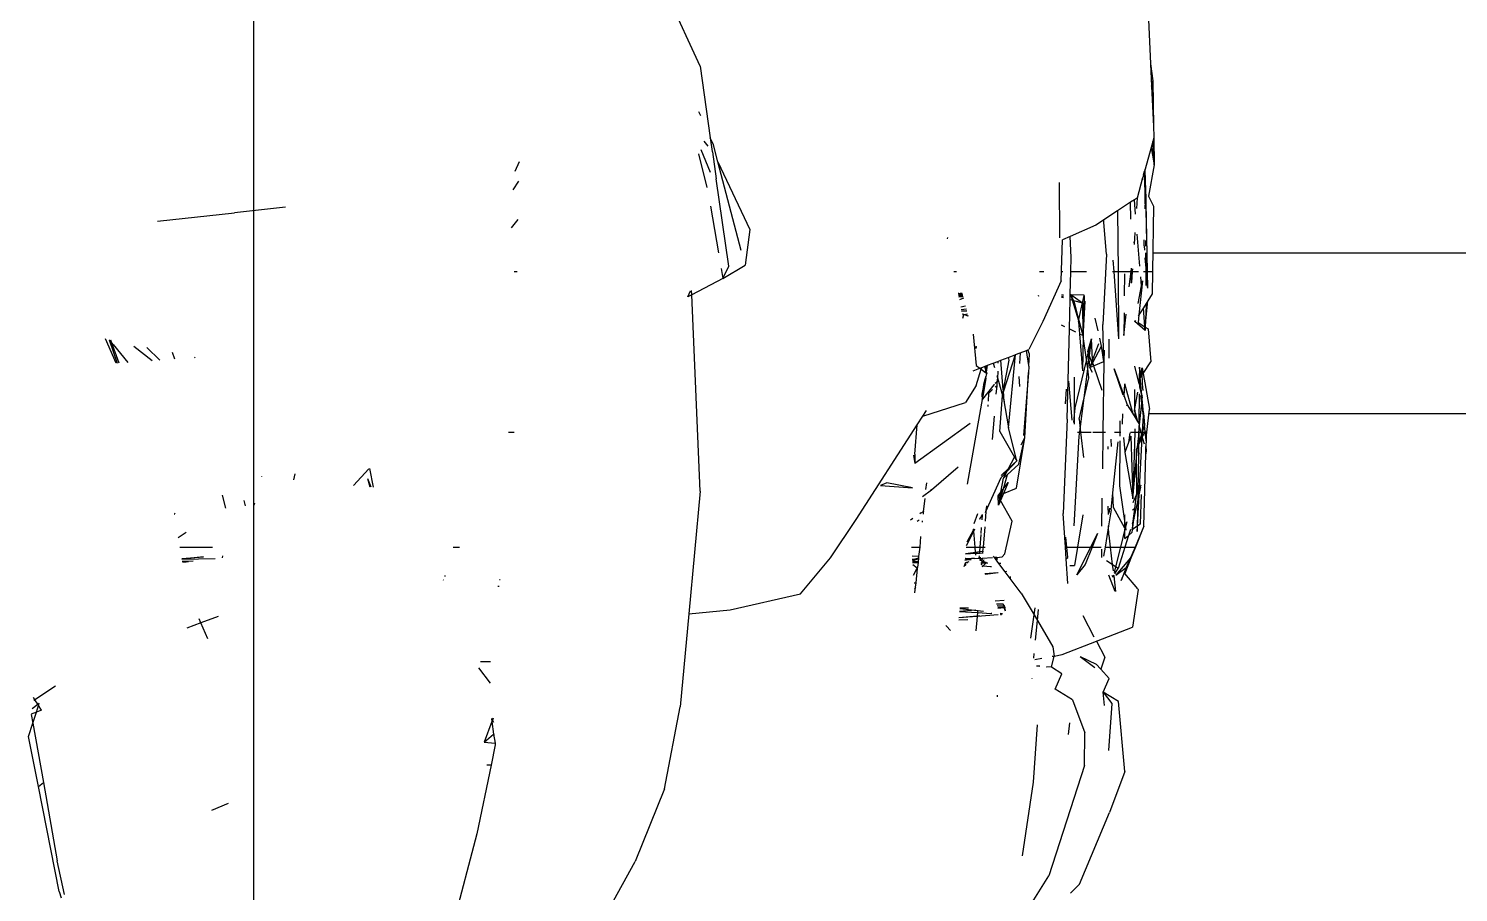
# Model space of a CAD drawing. Extents: x 44111 to 90315, y 4379 to 151689.
# Drawn here: x 65304.4 to 65615.7, y 132255 to 132443 of the extents above; entities that cross this region are included whole.
import ezdxf

# ---------------------------------------------------------------- set-up
doc = ezdxf.new("R2010")
doc.units = 0
doc.header["$LTSCALE"] = 1000
doc.header["$MEASUREMENT"] = 0
doc.linetypes.add('DOTE', pattern=[2.42, 2, -0.2, 0.02, -0.2])
for name, color, linetype in [('A-DETA-XFINE', 154, 'Continuous'), ('A-DOTE', 1, 'DOTE'), ('A-立面看线', 50, 'Continuous'), ('家具', 250, 'Continuous')]:
    doc.layers.add(name, color=color, linetype=linetype)

# ---------------------------------------------------------------- blocks, each defined once
blk = doc.blocks.new('雕像')
at = {"layer": 'A-DETA-XFINE'}
for p, q in [((643814.78, -359518.63), (643813.87, -359538.05)), ((643911.96, -359538.61), (643919.37, -359522.5)), ((643813.87, -359538.05), (643813.41, -359541.75)), ((643813.87, -359538.05), (643813.64, -359542.98)), ((643911.96, -359538.61), (643909.73, -359554.19)), ((643813.41, -359541.75), (643813.24, -359551.67)), ((643813.64, -359542.98), (643813.41, -359541.75)), ((643813.41, -359541.75), (643813.57, -359544.46)), ((643813.64, -359542.98), (643813.57, -359544.46)), ((643813.57, -359544.46), (643813.24, -359551.67)), ((643911.82, -359549.38), (643912.2, -359548.51)), ((643813.24, -359551.67), (643813.13, -359553.95)), ((643813.19, -359554.18), (643813.09, -359560.08)), ((643813.09, -359560.08), (643813.41, -359555)), ((643813.13, -359553.95), (643813.19, -359554.18)), ((643813.19, -359554.18), (643813.41, -359555)), ((643813.41, -359555), (643813.76, -359556.26)), ((643908.08, -359559.44), (643909.06, -359555.72)), ((643909.06, -359555.72), (643909.73, -359554.19)), ((643909.73, -359554.19), (643909.3, -359557.18)), ((643910.19, -359556.03), (643911.03, -359554.93)), ((643813.76, -359556.26), (643813.09, -359560.08)), ((643813.76, -359556.26), (643815.05, -359561.03)), ((643909.25, -359557.25), (643908.45, -359563.08)), ((643909.25, -359557.25), (643909.3, -359557.18)), ((643911.78, -359556.7), (643909.79, -359561.7)), ((643910.43, -359565), (643912.19, -359557.65)), ((643813.09, -359560.08), (643814.29, -359566.88)), ((643814.93, -359566.41), (643815.05, -359561.03)), ((643815.05, -359561.03), (643815.17, -359561.47)), ((643815.17, -359561.47), (643815.09, -359568.54)), ((643815.38, -359562.26), (643815.17, -359561.47)), ((643908.08, -359559.44), (643901.1, -359574.13)), ((643903.02, -359578.73), (643908.08, -359559.44)), ((643951.35, -359559.44), (643952.3, -359561.54)), ((643814.54, -359583.27), (643814.87, -359564.56)), ((643814.93, -359566.41), (643814.87, -359564.56)), ((643815.38, -359562.26), (643815.38, -359562.32)), ((643815.38, -359562.32), (643815.54, -359562.86)), ((643815.58, -359563.31), (643815.54, -359562.86)), ((643816.73, -359567.24), (643815.54, -359562.86)), ((643833.61, -359575.98), (643833.71, -359563.94)), ((643905.67, -359582.11), (643908.45, -359563.08)), ((643952.63, -359565.49), (643951.42, -359563.61)), ((643814.29, -359566.88), (643813.22, -359569.08)), ((643814.7, -359576.79), (643814.93, -359566.41)), ((643815.03, -359569.68), (643814.93, -359566.41)), ((643816.73, -359567.24), (643817.38, -359567.67)), ((643816.87, -359569.6), (643816.73, -359567.24)), ((643817.12, -359570.83), (643817.38, -359567.67)), ((643817.38, -359567.67), (643818.21, -359568.21)), ((643818.17, -359571.86), (643818.21, -359568.21)), ((643818.21, -359568.21), (643821.06, -359570.09)), ((643813.22, -359569.08), (643813.47, -359583.27)), ((643821.06, -359570.09), (643820.96, -359583.27)), ((643821.06, -359570.09), (643824.02, -359572.04)), ((643909.69, -359569.06), (643907.96, -359579.25)), ((644002.22, -359569.29), (644013.31, -359570.52)), ((644030.05, -359572.34), (644013.31, -359570.52)), ((643823.48, -359579.5), (643824.06, -359572.62)), ((643824.06, -359572.62), (643824.02, -359572.04)), ((643824.02, -359572.04), (643824.1, -359572.09)), ((643824.06, -359572.62), (643824.1, -359572.09)), ((643824.1, -359572.09), (643825.81, -359573.22)), ((643825.81, -359573.22), (643831.38, -359575.67)), ((643901.1, -359574.13), (643902.16, -359581.9)), ((643953.01, -359573.81), (643951.56, -359571.96)), ((643814.99, -359576.56), (643814.98, -359577.78)), ((643815.29, -359577.71), (643815.22, -359578.63)), ((643815.29, -359577.71), (643815.24, -359576.36)), ((643816.19, -359582.12), (643816.76, -359575.16)), ((643817.38, -359577.38), (643817.21, -359574.8)), ((643817.42, -359577.08), (643817.38, -359576.71)), ((643831.15, -359580.22), (643831.38, -359575.67)), ((643831.38, -359575.67), (643833.04, -359576.4)), ((643833.32, -359585.34), (643833.04, -359576.4)), ((643858.11, -359576.14), (643858.04, -359575.92)), ((643814.96, -359579.19), (643814.92, -359582.55)), ((643815.09, -359580.34), (643814.92, -359582.55)), ((643822.06, -359580.83), (643821.89, -359583.27)), ((643823.48, -359579.5), (643824.24, -359594.84)), ((643831.23, -359583.27), (643831.15, -359580.22)), ((643813.47, -359583.27), (643813.55, -359588.16)), ((643814.54, -359583.27), (643813.47, -359583.27)), ((643814.47, -359586.91), (643814.54, -359583.27)), ((643814.87, -359583.27), (643814.54, -359583.27)), ((643814.87, -359583.27), (643814.61, -359586.71)), ((643814.92, -359582.55), (643814.87, -359583.27)), ((643814.92, -359583.27), (643814.87, -359583.27)), ((643814.92, -359583.27), (643814.88, -359586.35)), ((643814.92, -359582.55), (643814.92, -359583.27)), ((643815.41, -359583.27), (643814.92, -359583.27)), ((643817.77, -359583.27), (643816.5, -359583.27)), ((643817.77, -359583.27), (643817.73, -359582.73)), ((643817.92, -359585.67), (643817.77, -359583.27)), ((643818.04, -359583.27), (643817.77, -359583.27)), ((643818.01, -359585.81), (643818.04, -359583.27)), ((643818.04, -359583.27), (643818.05, -359582.59)), ((643818.12, -359583.27), (643818.04, -359583.27)), ((643818.12, -359583.27), (643818.05, -359582.59)), ((643818.51, -359586.66), (643818.12, -359583.27)), ((643820.96, -359583.27), (643818.12, -359583.27)), ((643819.57, -359583.8), (643819.62, -359588.55)), ((643820.96, -359583.27), (643820.86, -359597.95)), ((643821.89, -359583.27), (643820.86, -359597.95)), ((643821.89, -359583.27), (643820.96, -359583.27)), ((643822.19, -359583.27), (643821.89, -359583.27)), ((643831.23, -359583.27), (643827.81, -359583.27)), ((643831.36, -359588.27), (643831.23, -359583.27)), ((643833.17, -359583.27), (643832.98, -359583.27)), ((643838.04, -359583.27), (643837.08, -359583.27)), ((643856.72, -359583.27), (643856.11, -359583.27)), ((643907, -359584.83), (643902.16, -359581.9)), ((643907, -359584.83), (643905.67, -359582.11)), ((643907.38, -359582.64), (643907, -359584.83)), ((643952.44, -359583.27), (643951.75, -359583.27)), ((643815.84, -359586.42), (643815.63, -359585.32)), ((643815.63, -359585.32), (643816.4, -359592.75)), ((643815.84, -359586.42), (643816, -359584.46)), ((643816.55, -359590.24), (643815.84, -359586.42)), ((643833.32, -359585.34), (643837.3, -359594.14)), ((643907, -359584.83), (643913.75, -359588.34)), ((643813.55, -359588.16), (643814.47, -359589.64)), ((643815.01, -359595.39), (643814.47, -359589.64)), ((643814.47, -359589.64), (643814.84, -359590.23)), ((643828.15, -359589.75), (643828.51, -359596.32)), ((643831.24, -359588.26), (643828.33, -359588.34)), ((643828.35, -359588.53), (643828.51, -359596.32)), ((643828.69, -359590.09), (643828.35, -359588.53)), ((643828.56, -359597.22), (643828.59, -359590.12)), ((643828.69, -359590.09), (643828.59, -359590.12)), ((643831.24, -359588.26), (643828.69, -359590.09)), ((643830.63, -359589.57), (643828.69, -359590.09)), ((643829.46, -359593.72), (643828.69, -359590.09)), ((643829.46, -359593.72), (643830.4, -359590.06)), ((643829.52, -359594.01), (643830.87, -359589.5)), ((643830.4, -359590.06), (643830.63, -359589.57)), ((643830.63, -359589.57), (643831.24, -359588.26)), ((643830.87, -359589.5), (643830.63, -359589.57)), ((643830.87, -359589.5), (643831.24, -359588.26)), ((643831.39, -359589.36), (643830.87, -359589.5)), ((643831.36, -359588.3), (643831.24, -359588.26)), ((643831.36, -359588.27), (643831.24, -359588.26)), ((643831.36, -359588.3), (643831.36, -359588.27)), ((643831.39, -359589.36), (643831.36, -359588.3)), ((643831.55, -359595.78), (643831.39, -359589.36)), ((643833.26, -359588.8), (643832.82, -359588.68)), ((643833.26, -359588.86), (643832.82, -359588.98)), ((643833.25, -359588.34), (643832.83, -359588.33)), ((643838.17, -359588.58), (643838.45, -359588.66)), ((643854.58, -359589.12), (643855.5, -359589.49)), ((643854.67, -359588.77), (643855.62, -359588.91)), ((643854.71, -359588.63), (643855.64, -359588.79)), ((643854.75, -359588.47), (643855.68, -359588.58)), ((643855.72, -359588.36), (643854.77, -359588.39)), ((643855.77, -359588.11), (643854.82, -359588.22)), ((643855.34, -359588.08), (643854.84, -359588.12)), ((643854.86, -359588.05), (643855.34, -359588.08)), ((643855.65, -359588.06), (643854.87, -359588.01)), ((643855.65, -359588.06), (643855.34, -359588.08)), ((643855.79, -359588.04), (643855.65, -359588.06)), ((643855.65, -359588.06), (643855.77, -359588.11)), ((643911.95, -359631.12), (643913.75, -359588.34)), ((643913.75, -359588.34), (643913.79, -359587.43)), ((643913.75, -359588.34), (643914.65, -359588.81)), ((643914.65, -359588.81), (643914.04, -359587.53)), ((643814.84, -359590.23), (643814.83, -359590.69)), ((643814.83, -359590.69), (643815.01, -359595.39)), ((643814.84, -359590.23), (643815.44, -359591.2)), ((643815.1, -359595.32), (643815.44, -359591.2)), ((643815.44, -359591.2), (643816.4, -359592.75)), ((643816.4, -359592.75), (643816.56, -359593.01)), ((643816.4, -359592.75), (643816.57, -359594.36)), ((643819.71, -359597.24), (643819.18, -359592.59)), ((643819.65, -359592.27), (643819.71, -359597.24)), ((643854.53, -359592.68), (643853.57, -359592.97)), ((643853.57, -359592.99), (643854.53, -359592.68)), ((643854.53, -359592.68), (643853.7, -359592.5)), ((643855.02, -359591.95), (643853.87, -359591.85)), ((643855.04, -359591.87), (643853.89, -359591.78)), ((643855.1, -359591.57), (643853.97, -359591.44)), ((643855.21, -359590.98), (643854.16, -359590.73)), ((643854.53, -359592.68), (643854.9, -359592.59)), ((643854.74, -359593.42), (643854.53, -359592.68)), ((643814.41, -359595.78), (643813.82, -359602.94)), ((643815.01, -359595.39), (643814.41, -359595.78)), ((643815.1, -359595.32), (643815.01, -359595.39)), ((643815.01, -359595.39), (643815.04, -359596.11)), ((643815.04, -359596.11), (643817.27, -359594.15)), ((643815.04, -359596.11), (643815.1, -359595.32)), ((643816.57, -359594.36), (643815.1, -359595.32)), ((643817.16, -359593.96), (643817.27, -359594.15)), ((643817.27, -359594.15), (643817.23, -359593.92)), ((643824.01, -359602.86), (643824.24, -359594.84)), ((643825.31, -359596.18), (643825.95, -359593.46)), ((643828.51, -359596.32), (643828.56, -359597.22)), ((643828.56, -359597.22), (643829.46, -359593.72)), ((643828.56, -359597.22), (643829.52, -359594.01)), ((643829.58, -359594.27), (643829.36, -359596.83)), ((643829.52, -359594.01), (643829.46, -359593.72)), ((643829.58, -359594.27), (643829.52, -359594.01)), ((643831.55, -359595.78), (643830.22, -359596.42)), ((643832.06, -359615.4), (643831.55, -359595.78)), ((643833.36, -359594.91), (643832.64, -359595.26)), ((643837.3, -359594.14), (643840.41, -359600.3)), ((643822.93, -359598), (643822.98, -359602.16)), ((643824.52, -359599.56), (643824.94, -359597.77)), ((643825.24, -359599.03), (643826.49, -359602.54)), ((643826.49, -359602.54), (643826.75, -359597.97)), ((643827.55, -359600.69), (643826.75, -359597.97)), ((643826.75, -359597.97), (643827.46, -359600.92)), ((643827.2, -359601.64), (643826.75, -359597.97)), ((643827.84, -359602.47), (643828.53, -359597.42)), ((643828.56, -359597.22), (643828.53, -359597.42)), ((643828.53, -359597.42), (643828.68, -359604.91)), ((643829.36, -359596.83), (643828.56, -359597.22)), ((643829.36, -359596.83), (643828.68, -359604.91)), ((643852.53, -359596.95), (643851.83, -359603.73)), ((644039.75, -359599.17), (644036.54, -359603.07)), ((644040.17, -359598.59), (644038.49, -359603.19)), ((644040.58, -359598.13), (644038.87, -359603.22)), ((644039.07, -359603.23), (644041.41, -359597.96)), ((644039.75, -359599.17), (644040.17, -359598.59)), ((644040.17, -359598.59), (644040.5, -359598.14)), ((644040.32, -359598.18), (644040.17, -359598.59)), ((643823.97, -359600.44), (643824.01, -359602.86)), ((643824.01, -359602.86), (643824.52, -359599.56)), ((643826.47, -359603.07), (643824.52, -359599.56)), ((643826.47, -359603.07), (643826.49, -359602.54)), ((643826.49, -359602.54), (643826.68, -359603.07)), ((643826.68, -359603.07), (643827.2, -359601.64)), ((643827.31, -359602.45), (643827.07, -359604.15)), ((643827.2, -359601.64), (643827.46, -359600.92)), ((643827.31, -359602.45), (643827.2, -359601.64)), ((643827.5, -359601.06), (643827.31, -359602.45)), ((643827.56, -359604.51), (643827.31, -359602.45)), ((643827.46, -359600.92), (643827.55, -359600.69)), ((643827.46, -359600.92), (643827.5, -359601.06)), ((643827.55, -359600.69), (643827.5, -359601.06)), ((643827.5, -359601.06), (643827.84, -359602.47)), ((643827.56, -359604.51), (643827.84, -359602.47)), ((643827.84, -359602.47), (643830.39, -359612.98)), ((643840.23, -359601.25), (643840.57, -359600.36)), ((643840.37, -359603.75), (643840.23, -359601.25)), ((643840.37, -359603.75), (643840.91, -359600.49)), ((643840.57, -359600.36), (643840.41, -359600.3)), ((643840.91, -359600.49), (643840.57, -359600.36)), ((643842.24, -359601), (643840.91, -359600.49)), ((643842.24, -359601), (643842.38, -359603.28)), ((643843.28, -359601.39), (643842.24, -359601)), ((643844.77, -359617.31), (643843.28, -359601.39)), ((643843.34, -359601.41), (643843.28, -359601.39)), ((643843.34, -359601.41), (643845.9, -359609.37)), ((643844.9, -359602.01), (643843.34, -359601.41)), ((643844.9, -359602.01), (643844.76, -359602.56)), ((643844.76, -359602.56), (643845.93, -359609.07)), ((643846.47, -359602.6), (643844.9, -359602.01)), ((643845.93, -359609.07), (643846.47, -359602.6)), ((643847.14, -359602.85), (643846.47, -359602.6)), ((643851.88, -359599.79), (643851.78, -359599.8)), ((643851.85, -359599.57), (643851.88, -359599.79)), ((643852.04, -359599.77), (643851.88, -359599.79)), ((643851.88, -359599.79), (643851.92, -359600.02)), ((644021.91, -359602.1), (644022.04, -359601.9)), ((644026.29, -359602.39), (644026.78, -359600.93)), ((644032.37, -359599.8), (644029.54, -359602.6)), ((644031.21, -359602.72), (644035.25, -359599.64)), ((643815.51, -359605.46), (643813.82, -359602.94)), ((643815.51, -359605.46), (643814.13, -359613.27)), ((643815.72, -359604.24), (643815.51, -359605.46)), ((643815.67, -359605.7), (643815.51, -359605.46)), ((643815.55, -359608.91), (643815.67, -359605.7)), ((643815.67, -359605.7), (643815.72, -359604.24)), ((643816.08, -359606.31), (643815.67, -359605.7)), ((643816.12, -359605.78), (643815.72, -359604.24)), ((643815.72, -359604.24), (643816.08, -359606.21)), ((643816.12, -359605.78), (643816.27, -359604.12)), ((643816.27, -359604.12), (643816.38, -359606.76)), ((643816.27, -359604.12), (643816.3, -359606.46)), ((643816.35, -359607.72), (643817.3, -359603.9)), ((643821.76, -359604.48), (643819.64, -359610.44)), ((643819.82, -359610.18), (643821.76, -359604.48)), ((643824.01, -359602.89), (643824.01, -359602.86)), ((643826.28, -359603.83), (643824.01, -359602.89)), ((643824.01, -359602.89), (643824.24, -359618.27)), ((643826.28, -359603.83), (643824.48, -359609.11)), ((643826.45, -359603.32), (643826.28, -359603.83)), ((643826.45, -359603.32), (643826.47, -359603.07)), ((643826.46, -359603.67), (643826.6, -359603.3)), ((643826.6, -359603.3), (643826.47, -359603.07)), ((643827.07, -359604.15), (643826.47, -359603.9)), ((643826.5, -359605.24), (643827.07, -359604.15)), ((643826.6, -359603.3), (643826.68, -359603.07)), ((643827.07, -359604.15), (643826.6, -359603.3)), ((643826.68, -359603.07), (643827.07, -359604.15)), ((643827.3, -359606.42), (643827.56, -359604.51)), ((643828.34, -359610.77), (643827.56, -359604.51)), ((643840.35, -359603.9), (643840.37, -359603.75)), ((643840.35, -359603.9), (643840.38, -359603.94)), ((643840.38, -359603.89), (643840.37, -359603.75)), ((643840.38, -359603.94), (643840.45, -359605.25)), ((643841.24, -359619.42), (643840.45, -359605.25)), ((643840.45, -359605.25), (643841.56, -359619.01)), ((643847.12, -359604.95), (643847.12, -359605.1)), ((643847.12, -359605.1), (643847.23, -359606.41)), ((643847.14, -359602.85), (643847.13, -359603.24)), ((643848.15, -359603.24), (643847.14, -359602.85)), ((643848.15, -359603.24), (643847.88, -359604.18)), ((643849.37, -359603.7), (643848.15, -359603.24)), ((643849.6, -359605.21), (643849.37, -359603.7)), ((643849.4, -359603.71), (643849.37, -359603.7)), ((643849.64, -359605.09), (643849.4, -359603.71)), ((643849.71, -359603.83), (643849.4, -359603.71)), ((643849.6, -359605.21), (643849.51, -359605.46)), ((643849.62, -359605.38), (643849.51, -359605.46)), ((643849.7, -359606.47), (643849.51, -359605.46)), ((643849.64, -359605.09), (643849.6, -359605.21)), ((643849.62, -359605.38), (643849.6, -359605.21)), ((643849.68, -359605.33), (643849.62, -359605.38)), ((643849.63, -359605.46), (643849.62, -359605.38)), ((643849.81, -359604.59), (643849.64, -359605.09)), ((643849.68, -359605.33), (643849.64, -359605.09)), ((643849.89, -359605.18), (643849.68, -359605.33)), ((643849.7, -359605.45), (643849.68, -359605.33)), ((643849.71, -359603.83), (643849.81, -359604.59)), ((643850.04, -359603.95), (643849.71, -359603.83)), ((643850.04, -359603.95), (643849.81, -359604.59)), ((643849.81, -359604.59), (643849.89, -359605.18)), ((643850.75, -359604.54), (643849.89, -359605.18)), ((643849.89, -359605.18), (643849.92, -359605.44)), ((643850.64, -359604.18), (643850.04, -359603.95)), ((643850.75, -359604.54), (643850.64, -359604.18)), ((643851.01, -359604.34), (643850.64, -359604.18)), ((643851.01, -359604.34), (643850.75, -359604.54)), ((643851.87, -359608.12), (643850.75, -359604.54)), ((643851.83, -359603.73), (643851.01, -359604.34)), ((643852.5, -359604.9), (643851.01, -359604.34)), ((643815.71, -359610.56), (643816.18, -359608.41)), ((643815.74, -359610.22), (643816.11, -359606.35)), ((643816.08, -359606.21), (643816.12, -359605.78)), ((643816.08, -359606.21), (643816.08, -359606.24)), ((643816.08, -359606.24), (643816.08, -359606.31)), ((643816.11, -359606.35), (643816.08, -359606.31)), ((643816.11, -359606.35), (643816.25, -359607.14)), ((643816.3, -359606.65), (643816.11, -359606.35)), ((643816.3, -359606.46), (643816.12, -359605.78)), ((643816.18, -359608.41), (643816.31, -359607.49)), ((643816.35, -359607.72), (643816.18, -359608.41)), ((643816.38, -359606.76), (643816.3, -359606.46)), ((643816.3, -359606.46), (643816.3, -359606.65)), ((643816.38, -359606.76), (643816.3, -359606.65)), ((643816.3, -359606.65), (643816.31, -359607.34)), ((643816.31, -359607.34), (643816.3, -359607.43)), ((643816.3, -359607.43), (643816.31, -359607.49)), ((643816.31, -359607.34), (643816.38, -359606.76)), ((643816.31, -359607.49), (643816.35, -359607.72)), ((643817.8, -359613.8), (643819.48, -359607.76)), ((643819.64, -359610.44), (643819.48, -359607.76)), ((643828.34, -359610.77), (643827.3, -359606.42)), ((643830.48, -359606.27), (643830.52, -359614.46)), ((643830.92, -359615.64), (643831.66, -359607.16)), ((643842.33, -359608.35), (643842.49, -359606.16)), ((643847.01, -359607.15), (643846.1, -359610.27)), ((643846.93, -359607.09), (643847.01, -359607.15)), ((643847.23, -359606.41), (643847.01, -359607.15)), ((643847.01, -359607.15), (643847.31, -359607.38)), ((643847.36, -359605.94), (643847.23, -359606.41)), ((643847.23, -359606.41), (643847.31, -359607.38)), ((643847.31, -359607.38), (643847.73, -359607.7)), ((643847.31, -359607.38), (643847.37, -359608.14)), ((643847.67, -359608.42), (643847.37, -359608.14)), ((643847.37, -359608.14), (643847.53, -359610.01)), ((643847.87, -359607.81), (643848.03, -359607.93)), ((643848.03, -359607.93), (643850.48, -359611.08)), ((643849.7, -359606.47), (643850.4, -359610.51)), ((643850.4, -359610.51), (643849.74, -359606.16)), ((643850.51, -359609.99), (643849.9, -359606.63)), ((643850.18, -359607.48), (643850.51, -359609.99)), ((643851.87, -359608.12), (643854.18, -359611.8)), ((643815.4, -359614.03), (643815.67, -359611)), ((643815.44, -359614.73), (643815.77, -359611.96)), ((643815.55, -359608.91), (643815.53, -359609.22)), ((643815.63, -359610.64), (643815.71, -359610.56)), ((643815.67, -359611), (643815.63, -359610.64)), ((643815.77, -359611.96), (643815.67, -359611)), ((643815.74, -359610.22), (643815.7, -359610.36)), ((643815.77, -359611.96), (643815.96, -359610.31)), ((643816.25, -359616.67), (643815.77, -359611.96)), ((643816.34, -359609.92), (643816.43, -359616.38)), ((643816.69, -359609.58), (643817.26, -359612.73)), ((643817.26, -359612.73), (643817.28, -359608.98)), ((643819.64, -359610.44), (643818.97, -359612.34)), ((643819.65, -359610.6), (643819.64, -359610.44)), ((643829.45, -359615.42), (643828.34, -359610.77)), ((643829.19, -359617.61), (643828.34, -359610.77)), ((643832.25, -359608.89), (643832.49, -359612.11)), ((643845.88, -359611.04), (643844.77, -359617.31)), ((643845.71, -359611.62), (643845.9, -359609.37)), ((643845.88, -359611.04), (643845.71, -359611.62)), ((643846.08, -359609.92), (643845.88, -359611.04)), ((643846.1, -359610.27), (643845.88, -359611.04)), ((643845.9, -359609.37), (643845.93, -359609.07)), ((643845.9, -359609.37), (643846.08, -359609.92)), ((643845.93, -359609.07), (643846.08, -359609.92)), ((643846.1, -359610.27), (643846.08, -359609.92)), ((643846.7, -359618.13), (643846.1, -359610.27)), ((643849.09, -359609.74), (643848.29, -359608.99)), ((643849.19, -359611.53), (643849.09, -359609.74)), ((643850.48, -359611.08), (643850.4, -359610.51)), ((643850.48, -359611.08), (643850.49, -359611.14)), ((643850.62, -359611.97), (643850.49, -359611.14)), ((643850.49, -359611.14), (643850.64, -359611.28)), ((643850.57, -359610.62), (643850.51, -359609.99)), ((643853.7, -359629.59), (643850.62, -359611.97)), ((643863.47, -359614.79), (643854.18, -359611.8)), ((643814.65, -359618.27), (643814.13, -359613.27)), ((643815.4, -359614.03), (643815.21, -359616.72)), ((643815.21, -359616.72), (643815.44, -359614.73)), ((643815.44, -359614.73), (643815.4, -359614.03)), ((643815.62, -359618.03), (643815.44, -359614.73)), ((643817.25, -359614.07), (643816.69, -359615.96)), ((643817.25, -359615.07), (643816.69, -359615.96)), ((643817.25, -359614.07), (643817.26, -359612.73)), ((643817.41, -359613.55), (643817.25, -359614.07)), ((643817.25, -359615.07), (643817.25, -359614.07)), ((643817.84, -359614.13), (643817.25, -359615.07)), ((643817.26, -359612.73), (643817.41, -359613.55)), ((643817.8, -359613.8), (643817.84, -359614.13)), ((643818.97, -359612.34), (643817.84, -359614.13)), ((643819.01, -359612.54), (643819.03, -359612.48)), ((643820, -359616.28), (643819.88, -359614.29)), ((643830.39, -359612.98), (643830.52, -359614.46)), ((643830.52, -359614.46), (643830.53, -359616.5)), ((643830.52, -359614.46), (643830.68, -359616.18)), ((643847.94, -359614.76), (643848.37, -359619.85)), ((643849.25, -359612.67), (643849.23, -359612.33)), ((643863.47, -359614.79), (643862.66, -359613.53)), ((643864.7, -359616.7), (643863.47, -359614.79)), ((643815.04, -359618.09), (643815.02, -359618.27)), ((643815.04, -359618.09), (643815.21, -359616.72)), ((643815.15, -359618.27), (643815.04, -359618.09)), ((643815.21, -359616.72), (643815.62, -359618.03)), ((643815.62, -359618.03), (643815.69, -359618.27)), ((643815.63, -359618.27), (643815.62, -359618.03)), ((643816.3, -359617.27), (643816, -359618.27)), ((643816.43, -359616.38), (643816.25, -359616.67)), ((643816.3, -359617.27), (643816.25, -359616.67)), ((643816.43, -359616.82), (643816.3, -359617.27)), ((643816.39, -359618.27), (643816.3, -359617.27)), ((643816.69, -359615.96), (643816.43, -359616.38)), ((643816.43, -359616.82), (643816.45, -359618.27)), ((643817.31, -359617.52), (643817.33, -359618.27)), ((643819.97, -359616.55), (643820, -359616.28)), ((643820.57, -359615.77), (643820.58, -359618.27)), ((643829.19, -359617.61), (643829.11, -359618.27)), ((643829.45, -359615.42), (643829.19, -359617.61)), ((643829.27, -359618.27), (643829.19, -359617.61)), ((643832.06, -359615.4), (643832.88, -359635.99)), ((643842.99, -359624.51), (643844.77, -359617.31)), ((643846.7, -359618.13), (643843.48, -359623.67)), ((643853.15, -359616.35), (643865.22, -359625.09)), ((643865.23, -359623.07), (643864.7, -359616.7)), ((643877.99, -359637.26), (643864.7, -359616.7)), ((643814.72, -359618.9), (643814.65, -359618.27)), ((643814.82, -359622.28), (643814.72, -359618.9)), ((643814.83, -359619.93), (643814.72, -359618.9)), ((643814.83, -359619.93), (643815.02, -359618.27)), ((643814.83, -359619.93), (643814.87, -359621.36)), ((643815.02, -359618.27), (643814.93, -359620.13)), ((643815.15, -359618.27), (643815.02, -359618.27)), ((643815.63, -359618.27), (643815.15, -359618.27)), ((643815.69, -359619.35), (643815.15, -359618.27)), ((643815.69, -359619.39), (643815.27, -359620.77)), ((643815.69, -359618.27), (643815.63, -359618.27)), ((643815.69, -359619.35), (643815.63, -359618.27)), ((643815.69, -359618.27), (643815.85, -359618.79)), ((643816, -359618.27), (643815.69, -359618.27)), ((643815.85, -359618.79), (643815.69, -359619.35)), ((643815.69, -359619.35), (643815.69, -359619.39)), ((643816.49, -359621.08), (643815.69, -359619.39)), ((643816.27, -359630.42), (643815.69, -359619.39)), ((643816, -359618.27), (643815.85, -359618.79)), ((643815.85, -359618.79), (643816.48, -359620.82)), ((643816.39, -359618.27), (643816, -359618.27)), ((643816.46, -359619.03), (643816.39, -359618.27)), ((643816.45, -359618.27), (643816.39, -359618.27)), ((643816.45, -359618.27), (643816.46, -359619.03)), ((643817.33, -359618.27), (643816.45, -359618.27)), ((643816.46, -359619.03), (643816.48, -359620.82)), ((643816.69, -359621.5), (643816.46, -359619.03)), ((643816.48, -359620.82), (643816.59, -359621.15)), ((643816.48, -359620.82), (643816.49, -359621.08)), ((643816.58, -359621.27), (643816.49, -359621.08)), ((643816.49, -359621.08), (643816.5, -359622.31)), ((643816.58, -359621.27), (643816.5, -359622.31)), ((643816.59, -359621.15), (643816.58, -359621.27)), ((643816.69, -359621.5), (643816.58, -359621.27)), ((643817.33, -359618.27), (643817.72, -359632.76)), ((643818.24, -359618.27), (643817.33, -359618.27)), ((643818.19, -359619.13), (643817.72, -359632.76)), ((643818.19, -359619.13), (643818.69, -359620.5)), ((643818.41, -359618.41), (643818.69, -359620.5)), ((643818.69, -359620.5), (643819.42, -359622.5)), ((643819.42, -359622.5), (643819.7, -359619.44)), ((643820.58, -359618.27), (643820.38, -359618.27)), ((643820.58, -359618.27), (643820.59, -359619.13)), ((643821.74, -359618.27), (643820.58, -359618.27)), ((643820.59, -359620.16), (643820.63, -359629.92)), ((643822.05, -359631.48), (643820.89, -359620.4)), ((643822.39, -359621.41), (643822.45, -359619.8)), ((643824.24, -359618.27), (643823.68, -359618.27)), ((643824.24, -359618.27), (643824.36, -359626.23)), ((643826.45, -359618.27), (643824.24, -359618.27)), ((643829.11, -359618.27), (643826.82, -359618.27)), ((643829.11, -359618.27), (643828.46, -359623.75)), ((643829.27, -359618.27), (643829.11, -359618.27)), ((643829.38, -359619.1), (643829.27, -359618.27)), ((643829.75, -359618.27), (643829.27, -359618.27)), ((643830.47, -359638.65), (643829.38, -359619.1)), ((643842.56, -359625.24), (643841.24, -359619.42)), ((643842.07, -359621.01), (643841.24, -359619.42)), ((643843.09, -359630.42), (643841.24, -359619.42)), ((643953.64, -359618.27), (643952.4, -359618.27)), ((643814.87, -359621.36), (643814.82, -359622.28)), ((643814.88, -359622.05), (643814.82, -359622.28)), ((643814.82, -359622.28), (643814.91, -359622.96)), ((643814.88, -359622.05), (643814.87, -359621.36)), ((643814.91, -359622.96), (643814.88, -359622.05)), ((643815.33, -359638.71), (643814.91, -359622.96)), ((643816.5, -359622.31), (643816.45, -359623.05)), ((643816.5, -359622.31), (643816.52, -359623.17)), ((643816.52, -359623.17), (643816.64, -359631.23)), ((643816.97, -359624.61), (643816.69, -359621.5)), ((643816.99, -359622.13), (643816.69, -359621.5)), ((643816.99, -359622.13), (643816.97, -359624.61)), ((643819.47, -359622.65), (643817.72, -359632.76)), ((643819.42, -359622.5), (643819.47, -359622.65)), ((643823.18, -359621.37), (643823.19, -359621.95)), ((643843.48, -359623.67), (643842.99, -359624.51)), ((643844.81, -359626.19), (643843.48, -359623.67)), ((643865.23, -359623.07), (643865.22, -359625.09)), ((643865.45, -359623.27), (643865.22, -359625.09)), ((643816.97, -359624.61), (643816.93, -359631.51)), ((643817.72, -359632.76), (643816.97, -359624.61)), ((643842.56, -359625.24), (643845.11, -359627.57)), ((643842.99, -359624.51), (643844.81, -359626.19)), ((643845.11, -359626.77), (643842.99, -359624.51)), ((643844.81, -359626.19), (643846.42, -359627.68)), ((643845.11, -359626.77), (643844.81, -359626.19)), ((643846.4, -359628.13), (643845.11, -359626.77)), ((643845.91, -359628.29), (643845.11, -359626.77)), ((643855.79, -359625.89), (643861.58, -359630.91)), ((643983.92, -359626.2), (643983.11, -359630.26)), ((643984.08, -359626.21), (643987.44, -359629.86)), ((644000.42, -359628.66), (644000.12, -359627.36)), ((643816.35, -359631.9), (643815.98, -359630.22)), ((643816.01, -359629.83), (643816.27, -359630.42)), ((643816.27, -359630.42), (643816.64, -359631.23)), ((643816.35, -359631.9), (643816.27, -359630.42)), ((643820.63, -359629.92), (643819.46, -359638.05)), ((643845.9, -359631.62), (643843.09, -359630.42)), ((643844.88, -359629.21), (643845.9, -359631.62)), ((643845.98, -359630.67), (643844.88, -359629.21)), ((643845.11, -359627.57), (643845.91, -359628.29)), ((643845.11, -359627.57), (643845.98, -359630.67)), ((643846.45, -359631.3), (643845.91, -359628.29)), ((643849.7, -359635.53), (643846.4, -359628.13)), ((643862.77, -359630.76), (643862.61, -359629.26)), ((643865.73, -359630.39), (643871.3, -359629.32)), ((643872.7, -359629.84), (643865.73, -359630.39)), ((643871.3, -359629.32), (643872.7, -359629.84)), ((643983.59, -359630.22), (643984.28, -359628.45)), ((643983.76, -359630.2), (643984.28, -359628.45)), ((644007.41, -359627.88), (644007.45, -359628.01)), ((643816.04, -359638.2), (643815.85, -359631.81)), ((643816.71, -359638.69), (643816.35, -359631.9)), ((643816.67, -359633.34), (643816.35, -359631.9)), ((643816.64, -359631.23), (643816.67, -359633.34)), ((643816.64, -359631.23), (643816.99, -359632)), ((643817.47, -359636.92), (643816.67, -359633.34)), ((643816.67, -359633.34), (643816.76, -359638.72)), ((643816.93, -359631.51), (643816.99, -359632)), ((643816.99, -359632), (643817.36, -359634.92)), ((643816.99, -359632), (643817.74, -359633.66)), ((643821.95, -359634.66), (643822.05, -359631.48)), ((643822.44, -359635.14), (643822.05, -359631.48)), ((643824.46, -359632.6), (643824.51, -359635.93)), ((643843.97, -359637.66), (643846.53, -359633.1)), ((643845.9, -359631.62), (643846.53, -359633.1)), ((643846.3, -359631.79), (643845.9, -359631.62)), ((643845.98, -359630.67), (643846.3, -359631.79)), ((643846.45, -359631.3), (643845.98, -359630.67)), ((643846.3, -359631.79), (643846.62, -359632.94)), ((643846.56, -359631.91), (643846.3, -359631.79)), ((643846.56, -359631.91), (643846.45, -359631.3)), ((643847.08, -359632.13), (643846.45, -359631.3)), ((643846.53, -359633.1), (643846.62, -359632.94)), ((643846.53, -359633.1), (643846.96, -359634.13)), ((643846.71, -359632.77), (643846.56, -359631.91)), ((643847.08, -359632.13), (643846.56, -359631.91)), ((643846.62, -359632.94), (643846.71, -359632.77)), ((643846.62, -359632.94), (643846.96, -359634.13)), ((643846.71, -359632.77), (643847.08, -359632.13)), ((643846.96, -359634.13), (643846.71, -359632.77)), ((643846.96, -359634.13), (643847.08, -359632.13)), ((643861.58, -359630.91), (643863.55, -359632.36)), ((643861.66, -359630.78), (643861.78, -359630.89)), ((643863.28, -359635.53), (643862.98, -359632.69)), ((643911.95, -359631.12), (643914.41, -359657.8)), ((644008.96, -359633.68), (644009.08, -359634.12)), ((644010.95, -359634.33), (644011.21, -359633.13)), ((644015.2, -359634.81), (644015.93, -359631.98)), ((643817.29, -359634.87), (643817.59, -359637.28)), ((643817.29, -359634.87), (643817.36, -359634.92)), ((643817.36, -359634.92), (643817.79, -359635.22)), ((643817.36, -359634.92), (643817.7, -359637.66)), ((643819.37, -359636.31), (643819.44, -359636.35)), ((643819.46, -359638.05), (643819.44, -359636.35)), ((643819.47, -359639.15), (643821.95, -359634.66)), ((643822.44, -359635.14), (643823.01, -359638.64)), ((643822.88, -359635.9), (643822.74, -359634.77)), ((643823.05, -359636.19), (643823.08, -359634.34)), ((643824.51, -359638.69), (643824.51, -359635.93)), ((643828.64, -359636.25), (643829.77, -359643.27)), ((643832.41, -359643.27), (643832.88, -359635.99)), ((643849.6, -359634.33), (643849.61, -359634.35)), ((643849.61, -359634.35), (643849.78, -359635.72)), ((643849.61, -359634.35), (643849.7, -359635.53)), ((643849.78, -359635.72), (643849.7, -359635.53)), ((643849.7, -359635.53), (643849.88, -359637.66)), ((643850.56, -359636.19), (643850.53, -359636.17)), ((643850.56, -359636.19), (643850.56, -359636.24)), ((643850.56, -359636.24), (643850.63, -359637.33)), ((643850.56, -359636.24), (643850.8, -359636.66)), ((643851.03, -359637.17), (643850.8, -359636.66)), ((643852.25, -359638.15), (643851.46, -359635.99)), ((643863.28, -359635.53), (643863.14, -359635.46)), ((643863.34, -359636.1), (643863.28, -359635.53)), ((643863.82, -359635.81), (643863.28, -359635.53)), ((643863.82, -359635.81), (643864.14, -359636.03)), ((644026.37, -359636.06), (644026.26, -359635.91)), ((644026.42, -359636.13), (644026.39, -359636.09)), ((643815.33, -359638.71), (643817.17, -359643.27)), ((643815.33, -359638.71), (643817.24, -359643.27)), ((643816.04, -359638.2), (643816.71, -359638.69)), ((643816.78, -359639.9), (643816.71, -359638.69)), ((643816.71, -359638.69), (643816.76, -359638.72)), ((643816.76, -359638.72), (643816.78, -359639.9)), ((643816.76, -359638.72), (643817.86, -359639.54)), ((643817.47, -359636.92), (643817.59, -359637.28)), ((643817.59, -359637.28), (643817.7, -359637.66)), ((643817.59, -359637.28), (643817.86, -359639.54)), ((643817.7, -359637.66), (643817.88, -359638.21)), ((643817.7, -359637.66), (643817.91, -359639.27)), ((643817.86, -359639.54), (643817.93, -359640.11)), ((643817.86, -359639.54), (643817.92, -359639.58)), ((643818.26, -359639.44), (643818.67, -359640.73)), ((643819.07, -359637.78), (643819.34, -359638.86)), ((643819.34, -359638.86), (643819.24, -359639.57)), ((643819.24, -359639.57), (643819.43, -359639.22)), ((643819.46, -359638.05), (643819.34, -359638.86)), ((643819.34, -359638.86), (643819.43, -359639.22)), ((643819.43, -359639.22), (643819.47, -359639.15)), ((643819.47, -359639.4), (643819.43, -359639.22)), ((643819.47, -359639.15), (643819.46, -359638.05)), ((643819.5, -359641.43), (643819.47, -359639.4)), ((643819.47, -359639.4), (643820.43, -359643.27)), ((643822.97, -359640.66), (643823.01, -359638.64)), ((643823.01, -359638.64), (643823.76, -359643.27)), ((643845.57, -359644.74), (643843.97, -359637.66)), ((643849.98, -359638.87), (643850.35, -359643.27)), ((643850.75, -359639.02), (643850.83, -359640.29)), ((643851.06, -359637.13), (643851.09, -359637.19)), ((643852.06, -359643.27), (643852.38, -359639.84)), ((643852.38, -359639.84), (643852.1, -359639.28)), ((643852.27, -359639.31), (643852.41, -359639.55)), ((643852.38, -359639.84), (643852.41, -359639.55)), ((643853.96, -359642.95), (643852.38, -359639.84)), ((643852.41, -359639.55), (643852.43, -359639.34)), ((643852.41, -359639.55), (643853.88, -359642.19)), ((643863.53, -359637.86), (643863.5, -359637.54)), ((643864.65, -359637.65), (643864.26, -359637.37)), ((643865.65, -359637.06), (643866.11, -359637.38)), ((643883.55, -359645.62), (643877.99, -359637.26)), ((643818.67, -359640.73), (643817.93, -359640.11)), ((643819.5, -359641.43), (643818.67, -359640.73)), ((643818.67, -359640.73), (643819.46, -359643.27)), ((643822.97, -359640.66), (643822.66, -359643.27)), ((643826.91, -359643.27), (643825.45, -359640.3)), ((643825.45, -359640.3), (643826.61, -359643.27)), ((643832.1, -359643.27), (643832.33, -359641.11)), ((643850.85, -359640.51), (643851.03, -359643.27)), ((643864.04, -359643.27), (643863.87, -359640.95)), ((644023.86, -359640.12), (644025.55, -359641.26)), ((643817.17, -359643.27), (643818.02, -359645.35)), ((643817.24, -359643.27), (643817.17, -359643.27)), ((643819.46, -359643.27), (643817.24, -359643.27)), ((643817.24, -359643.27), (643818.21, -359645.58)), ((643820.3, -359650.56), (643818.02, -359645.35)), ((643818.02, -359645.35), (643818.21, -359645.58)), ((643818.87, -359647.17), (643818.02, -359645.35)), ((643818.02, -359645.35), (643819.47, -359649.03)), ((643818.21, -359645.58), (643821.41, -359649.4)), ((643818.21, -359645.58), (643818.87, -359647.17)), ((643819.46, -359643.27), (643820.93, -359647.93)), ((643820.43, -359643.27), (643819.46, -359643.27)), ((643820.43, -359643.27), (643821.5, -359647.55)), ((643822.66, -359643.27), (643820.43, -359643.27)), ((643822.66, -359643.27), (643822.2, -359647.09)), ((643823.76, -359643.27), (643822.66, -359643.27)), ((643823.76, -359643.27), (643824.09, -359645.27)), ((643824.51, -359645.55), (643824.51, -359643.72)), ((643826.61, -359643.27), (643824.63, -359643.27)), ((643826.61, -359643.27), (643828.12, -359647.1)), ((643826.91, -359643.27), (643826.61, -359643.27)), ((643829.9, -359649.31), (643826.91, -359643.27)), ((643829.77, -359643.27), (643826.91, -359643.27)), ((643829.77, -359643.27), (643830.42, -359647.31)), ((643832.1, -359643.27), (643829.77, -359643.27)), ((643831.86, -359645.53), (643832.1, -359643.27)), ((643832.25, -359645.84), (643831.86, -359645.53)), ((643831.9, -359651.17), (643832.25, -359645.84)), ((643832.41, -359643.27), (643832.1, -359643.27)), ((643832.25, -359645.84), (643832.41, -359643.27)), ((643845.57, -359644.74), (643846.17, -359645.4)), ((643847.37, -359645.53), (643846.17, -359645.4)), ((643846.89, -359646.82), (643847.64, -359645.84)), ((643847.64, -359645.84), (643847.14, -359645.85)), ((643847.3, -359645.61), (643847.8, -359645.62)), ((643847.37, -359645.53), (643847.67, -359645.51)), ((643847.64, -359645.84), (643847.8, -359645.62)), ((643847.87, -359645.52), (643847.67, -359645.51)), ((643847.8, -359645.62), (643847.87, -359645.52)), ((643847.87, -359645.52), (643848.05, -359645.28)), ((643850.56, -359645.71), (643848.31, -359645.56)), ((643850.35, -359643.27), (643849.9, -359643.27)), ((643850.14, -359646.06), (643850.35, -359646.37)), ((643850.43, -359644.18), (643850.26, -359644.15)), ((643850.35, -359643.27), (643850.43, -359644.18)), ((643851.03, -359643.27), (643850.35, -359643.27)), ((643850.36, -359645.87), (643850.58, -359645.91)), ((643850.43, -359644.18), (643850.44, -359644.6)), ((643851.1, -359644.26), (643850.43, -359644.18)), ((643850.44, -359644.6), (643850.47, -359644.66)), ((643850.44, -359644.6), (643851.12, -359644.64)), ((643850.57, -359645.78), (643850.46, -359645.78)), ((643850.9, -359645.74), (643850.56, -359645.71)), ((643850.56, -359645.71), (643850.57, -359645.78)), ((643850.9, -359645.74), (643850.57, -359645.78)), ((643850.57, -359645.78), (643850.58, -359645.91)), ((643850.58, -359645.91), (643851.12, -359646.03)), ((643850.58, -359645.91), (643850.61, -359646.26)), ((643851.1, -359646.07), (643850.61, -359646.26)), ((643850.85, -359645.62), (643851.27, -359645.64)), ((643850.89, -359645.69), (643851.19, -359645.74)), ((643850.9, -359645.74), (643851.19, -359645.74)), ((643851.03, -359643.27), (643851.1, -359644.26)), ((643852.06, -359643.27), (643851.03, -359643.27)), ((643851.1, -359644.26), (643851.12, -359644.64)), ((643851.95, -359644.37), (643851.1, -359644.26)), ((643851.12, -359644.64), (643851.13, -359644.72)), ((643851.12, -359644.64), (643851.93, -359644.68)), ((643851.16, -359645.16), (643851.27, -359645.64)), ((643851.19, -359645.74), (643851.24, -359645.7)), ((643851.22, -359645.77), (643851.19, -359645.74)), ((643851.22, -359645.77), (643851.2, -359645.82)), ((643851.24, -359645.7), (643851.22, -359645.77)), ((643851.27, -359645.64), (643851.24, -359645.7)), ((643852.23, -359645.76), (643851.24, -359645.7)), ((643851.89, -359645.04), (643851.93, -359644.68)), ((643851.93, -359644.68), (643851.95, -359644.37)), ((643851.93, -359644.68), (643854.15, -359644.8)), ((643851.95, -359644.37), (643852.06, -359643.27)), ((643854.13, -359644.65), (643851.95, -359644.37)), ((643853.99, -359643.27), (643852.06, -359643.27)), ((643852.23, -359645.76), (643852.62, -359645.73)), ((643852.62, -359645.73), (643852.65, -359645.77)), ((643852.65, -359645.77), (643852.74, -359645.74)), ((643852.74, -359645.74), (643852.83, -359645.76)), ((643852.83, -359645.76), (643854.03, -359646.13)), ((643854.14, -359645.79), (643852.83, -359645.76)), ((643852.96, -359646.06), (643854.03, -359646.13)), ((643854.03, -359646.13), (643854.29, -359646.15)), ((643854.03, -359646.13), (643854.3, -359646.21)), ((643854.14, -359645.79), (643854.25, -359645.78)), ((643864.29, -359645.36), (643864.04, -359643.27)), ((643865.93, -359643.27), (643864.04, -359643.27)), ((643864.29, -359645.36), (643865.79, -359645.22)), ((643864.31, -359645.6), (643864.29, -359645.36)), ((643864.33, -359645.78), (643864.31, -359645.6)), ((643865.15, -359645.84), (643864.31, -359645.6)), ((643864.41, -359646.44), (643864.33, -359645.78)), ((643864.5, -359645.8), (643864.33, -359645.78)), ((643865.71, -359646.29), (643864.5, -359645.8)), ((643865.15, -359645.84), (643864.5, -359645.8)), ((643865.73, -359646.01), (643865.15, -359645.84)), ((643865.74, -359645.88), (643865.15, -359645.84)), ((643890.12, -359653.44), (643883.55, -359645.62)), ((643965.7, -359643.27), (643964.35, -359643.27)), ((644015.95, -359645.17), (644016.03, -359645.58)), ((644024.76, -359645.92), (644017.53, -359645.74)), ((644025.21, -359643.27), (644018.14, -359643.27)), ((644024.79, -359645.73), (644020.07, -359645.39)), ((644020.07, -359645.39), (644024.77, -359645.89)), ((643816.64, -359652.36), (643819.47, -359649.03)), ((643819.15, -359647.74), (643818.87, -359647.17)), ((643821.41, -359649.4), (643819.15, -359647.74)), ((643819.15, -359647.74), (643820.3, -359650.56)), ((643820.93, -359647.93), (643821.5, -359647.55)), ((643821.62, -359649.09), (643820.93, -359647.93)), ((643821.5, -359647.55), (643822.2, -359647.09)), ((643821.5, -359647.55), (643821.8, -359648.8)), ((643822.2, -359647.09), (643822.03, -359648.44)), ((643822.2, -359647.09), (643823.45, -359646.26)), ((643828.12, -359647.1), (643829.9, -359649.31)), ((643831.43, -359647.3), (643830.42, -359647.31)), ((643844.43, -359650.1), (643845.52, -359648.65)), ((643845.21, -359648.62), (643845.46, -359648.65)), ((643845.52, -359648.65), (643845.46, -359648.65)), ((643845.52, -359648.65), (643846.89, -359646.82)), ((643846.46, -359646.83), (643846.89, -359646.82)), ((643849.91, -359649.19), (643847.03, -359648.84)), ((643849.98, -359649.01), (643847.1, -359648.78)), ((643848.75, -359647.49), (643848.53, -359647.5)), ((643850.35, -359647.39), (643848.75, -359647.49)), ((643849.34, -359646.77), (643849.75, -359646.77)), ((643849.63, -359646.65), (643849.37, -359646.75)), ((643849.63, -359646.65), (643849.57, -359646.58)), ((643850.35, -359646.37), (643849.63, -359646.65)), ((643849.75, -359646.77), (643849.63, -359646.65)), ((643849.75, -359646.77), (643850.61, -359646.75)), ((643850.35, -359647.39), (643849.75, -359646.77)), ((643850.61, -359646.26), (643850.35, -359646.37)), ((643850.35, -359646.37), (643850.61, -359646.75)), ((643850.6, -359647.38), (643850.35, -359647.39)), ((643850.53, -359647.58), (643850.35, -359647.39)), ((643850.61, -359646.26), (643850.61, -359646.75)), ((643850.61, -359646.75), (643850.65, -359646.8)), ((643850.61, -359646.75), (643850.84, -359646.75)), ((643850.65, -359646.8), (643850.72, -359647.06)), ((643850.65, -359646.8), (643850.68, -359647.17)), ((643853.44, -359646.52), (643854.16, -359646.68)), ((643853.62, -359646.69), (643854.16, -359646.68)), ((643854.1, -359647.15), (643854.16, -359647.17)), ((643854.12, -359647.18), (643854.16, -359646.68)), ((643854.16, -359647.22), (643854.12, -359647.18)), ((643854.16, -359646.68), (643854.4, -359647.16)), ((643854.32, -359647.16), (643854.16, -359646.68)), ((643854.32, -359647.16), (643854.16, -359647.22)), ((643854.16, -359647.17), (643854.32, -359647.16)), ((643854.43, -359647.47), (643854.32, -359647.16)), ((643854.4, -359647.16), (643854.32, -359647.16)), ((643864.43, -359646.64), (643864.41, -359646.44)), ((643864.41, -359646.44), (643865.7, -359646.49)), ((643865.69, -359646.6), (643864.43, -359646.64)), ((643864.55, -359647.67), (643864.43, -359646.64)), ((643864.6, -359647.77), (643864.55, -359647.67)), ((643864.58, -359647.93), (643864.62, -359647.9)), ((643864.94, -359651.04), (643864.58, -359647.93)), ((643864.66, -359647.87), (643864.6, -359647.77)), ((643864.62, -359647.9), (643864.6, -359647.77)), ((643864.62, -359647.9), (643864.66, -359647.87)), ((643864.66, -359647.87), (643865.65, -359647.13)), ((643865.48, -359649.41), (643864.66, -359647.87)), ((644024.69, -359646.33), (644022.3, -359646.28)), ((644023.83, -359646.45), (644023.33, -359646.39)), ((644024.67, -359646.48), (644023.83, -359646.45)), ((644024.67, -359646.45), (644023.83, -359646.45)), ((643816.64, -359652.36), (643816.58, -359652.51)), ((643821.9, -359649.55), (643821.48, -359652.96)), ((643821.6, -359652.91), (643822.99, -359649.38)), ((643821.9, -359649.55), (643821.8, -359649.4)), ((643821.92, -359649.4), (643821.9, -359649.55)), ((643822.06, -359649.82), (643821.9, -359649.55)), ((643821.95, -359649.39), (643822.06, -359649.82)), ((643822.31, -359649.39), (643822.06, -359649.82)), ((643842.03, -359653.3), (643844.43, -359650.1)), ((643844.47, -359649.69), (643844.43, -359650.1)), ((643865.36, -359651.09), (643864.94, -359651.04)), ((643865.06, -359652.03), (643864.94, -359651.04)), ((643865.06, -359652.03), (643865.26, -359652.41)), ((643865.2, -359653.24), (643865.06, -359652.03)), ((643955.59, -359650.3), (643955.48, -359650.31)), ((643955.67, -359651.88), (643955.95, -359651.85)), ((643967.61, -359649.53), (643967.35, -359649.54)), ((643967.78, -359650.44), (643967.88, -359650.42)), ((643816.58, -359652.51), (643817.8, -359660.68)), ((643842.03, -359653.3), (643839.23, -359658.04)), ((643847.7, -359654.98), (643845.74, -359654.84)), ((643905.42, -359656.95), (643890.12, -359653.44)), ((643828.64, -359658.15), (643826.19, -359662.78)), ((643838.5, -359659.28), (643838.28, -359656.85)), ((643839.23, -359658.04), (643838.5, -359659.28)), ((643839.23, -359658.04), (643839.02, -359656.5)), ((643839.92, -359663.12), (643839.23, -359658.04)), ((643845.44, -359657.05), (643845.61, -359656.41)), ((643845.48, -359656.41), (643845.61, -359656.41)), ((643845.81, -359656.41), (643845.53, -359657.14)), ((643845.61, -359656.41), (643845.69, -359656.05)), ((643845.61, -359656.41), (643845.81, -359656.41)), ((643845.69, -359656.05), (643846.05, -359655.63)), ((643845.93, -359656.11), (643845.81, -359656.41)), ((643845.81, -359656.41), (643847.14, -359656.44)), ((643847.1, -359656.54), (643845.81, -359656.41)), ((643845.93, -359656.11), (643847.29, -359656.06)), ((643847.45, -359655.63), (643846.05, -359655.63)), ((643846.12, -359657.79), (643846.65, -359657.73)), ((643846.61, -359657.83), (643846.16, -359657.84)), ((643846.18, -359657.86), (643846.61, -359657.83)), ((643846.31, -359658), (643846.54, -359658.01)), ((643847.03, -359658.05), (643851.64, -359658.39)), ((643848.43, -359657.72), (643848.54, -359657.7)), ((643851.56, -359657.54), (643848.54, -359657.7)), ((643850.22, -359657.31), (643851.53, -359657.15)), ((643851.03, -359658.28), (643851.63, -359658.33)), ((643851.52, -359657), (643851.53, -359657.15)), ((643851.53, -359657.15), (643852.83, -359657)), ((643851.53, -359657.15), (643851.56, -359657.54)), ((643855.46, -359657.3), (643851.56, -359657.54)), ((643851.56, -359657.54), (643851.63, -359658.33)), ((643851.63, -359658.33), (643855.6, -359658.68)), ((643851.63, -359658.33), (643851.64, -359658.39)), ((643851.64, -359658.39), (643855.6, -359658.68)), ((643851.64, -359658.39), (643851.9, -359661.48)), ((643852.83, -359657), (643851.88, -359656.92)), ((643852.83, -359657), (643855.4, -359656.69)), ((643855.45, -359657.2), (643852.83, -359657)), ((643853.51, -359656.54), (643855.38, -359656.57)), ((643914.41, -359657.8), (643905.42, -359656.95)), ((643914.41, -359657.8), (643916.29, -359678.06)), ((644016.84, -359658.36), (644020.62, -359659.76)), ((643825.67, -359663.75), (643817.8, -359660.68)), ((643838.5, -359659.28), (643835.16, -359664.96)), ((643838.9, -359663.52), (643838.5, -359659.28)), ((643855.65, -359659.08), (643853.64, -359659.01)), ((643857.43, -359661.42), (643858.32, -359660.5)), ((643858.44, -359660.35), (643858.32, -359660.5)), ((644019.1, -359663.22), (644020.62, -359659.76)), ((644020.62, -359659.76), (644021.01, -359658.88)), ((644020.62, -359659.76), (644023.69, -359660.89)), ((643825.67, -359663.75), (643823.82, -359667.26)), ((643825.7, -359663.71), (643825.67, -359663.75)), ((643833.11, -359666.66), (643825.67, -359663.75)), ((643823.82, -359667.26), (643824.7, -359669.88)), ((643829.22, -359667.06), (643825.7, -359668.78)), ((643829.22, -359667.06), (643826.03, -359669.52)), ((643834.89, -359667.02), (643833.11, -359666.66)), ((643835.16, -359664.96), (643834.89, -359667.02)), ((643835.42, -359669.43), (643834.89, -359667.02)), ((643835.28, -359667.05), (643834.89, -359667.02)), ((643839.05, -359667.73), (643837.55, -359667.46)), ((643839.27, -359667.45), (643839.18, -359666.46)), ((643824.7, -359669.88), (643822.92, -359671.86)), ((643825.7, -359668.78), (643824.7, -359669.88)), ((643833.16, -359670.83), (643835.42, -359669.43)), ((643834.63, -359674.19), (643833.16, -359670.83)), ((643835.42, -359669.43), (643836.47, -359669.34)), ((643836.51, -359669.33), (643836.47, -359669.34)), ((643837.95, -359669.23), (643837.98, -359669.2)), ((643838.7, -359669.13), (643837.98, -359669.2)), ((643837.98, -359669.2), (643838.71, -359669.17)), ((643957.57, -359672.92), (643960.1, -359669.59)), ((643959.77, -359668.19), (643957.59, -359668.19)), ((643824.18, -359674.86), (643822.92, -359671.86)), ((643830.9, -359676.52), (643834.63, -359674.19)), ((643839.68, -359671.85), (643839.67, -359671.79)), ((644052.32, -359673.56), (644056.79, -359676.51)), ((643819.48, -359692.15), (643820.86, -359676.88)), ((643820.86, -359676.88), (643824.18, -359674.86)), ((643824.18, -359674.86), (643822.31, -359677.34)), ((643822.31, -359677.34), (643823.05, -359687.58)), ((643823.93, -359677.73), (643824.18, -359674.86)), ((643830.9, -359676.52), (643828.19, -359683.72)), ((643847.26, -359675.48), (643847.3, -359675.86)), ((644056.16, -359677.49), (644055.81, -359677.22)), ((644055.98, -359677.76), (644055.81, -359677.22)), ((644056.16, -359677.49), (644056.79, -359676.51)), ((644056.79, -359676.51), (644057.1, -359676.02)), ((644056.79, -359676.51), (644057.02, -359676.66)), ((643919.68, -359695.92), (643916.29, -359678.06)), ((644055.32, -359678.79), (644055.98, -359677.76)), ((644055.32, -359678.79), (644056.45, -359679.22)), ((644055.98, -359677.76), (644056.16, -359677.49)), ((644056.45, -359679.22), (644055.98, -359677.76)), ((644057.4, -359678.42), (644056.16, -359677.49)), ((644056.45, -359679.22), (644057.55, -359679.65)), ((644057.21, -359681.6), (644056.45, -359679.22)), ((644057.55, -359679.69), (644057.21, -359681.6)), ((643831.76, -359684.07), (643831.47, -359681.56)), ((643839.33, -359694.46), (643838.51, -359681.99)), ((643957.29, -359681.26), (643956.89, -359684.02)), ((643957.18, -359680.97), (643956.93, -359681.38)), ((643957, -359680.5), (643957.18, -359680.97)), ((643957.38, -359680.62), (643957.18, -359680.97)), ((643957.18, -359680.97), (643957.29, -359681.26)), ((643957.38, -359680.62), (643957.29, -359681.26)), ((643957.29, -359681.26), (643958.99, -359685.75)), ((644057.21, -359681.6), (644054.92, -359694.52)), ((644058.14, -359684.5), (644057.21, -359681.6)), ((643828.26, -359690.8), (643828.19, -359683.72)), ((643956.58, -359685.98), (643956.56, -359686.3)), ((643956.56, -359686.3), (643957.46, -359690.73)), ((643956.89, -359684.02), (643956.58, -359685.98)), ((643958.99, -359685.75), (643956.58, -359685.98)), ((643956.89, -359684.02), (643956.74, -359683.9)), ((643958.99, -359685.75), (643956.89, -359684.02)), ((644055.99, -359695.42), (644058.14, -359684.5)), ((643819.48, -359692.15), (643822.82, -359701.03)), ((643828.26, -359690.8), (643836.05, -359714.86)), ((643957.46, -359690.73), (643958.38, -359690.73)), ((643957.46, -359690.73), (643960.52, -359705.67)), ((643841.75, -359710.47), (643839.33, -359694.46)), ((643919.68, -359695.92), (643926.07, -359711.73)), ((644051.5, -359718.27), (644055.99, -359695.42)), ((644054.92, -359694.52), (644051.89, -359711.54)), ((644055.99, -359695.42), (644054.92, -359694.52)), ((644014.66, -359699.08), (644018.33, -359700.6)), ((643829.36, -359716.62), (643822.82, -359701.03)), ((643960.52, -359705.67), (643967.21, -359730.79)), ((644050.31, -359718.88), (644051.89, -359711.54)), ((643937.9, -359733.18), (643926.07, -359711.73)), ((643831.29, -359718.62), (643829.36, -359716.62)), ((643843.24, -359726.36), (643836.05, -359714.86)), ((644051.5, -359718.27), (644051.03, -359719.62))]:
    blk.add_line(p, q, dxfattribs=at)

msp = doc.modelspace()

# ---------------------------------------------------------------- linework, layer by layer
at = {"layer": 'A-DOTE'}
msp.add_line((65353.5, 130520.35), (65353.5, 142869.17), dxfattribs=at)
at = {"layer": 'A-立面看线'}
for p, q in [((65703.5, 132394.17), (65549.19, 132394.17)), ((65668.5, 132359.17), (65548.35, 132359.17))]:
    msp.add_line(p, q, dxfattribs=at)

# ---------------------------------------------------------------- block references
at = {"layer": '家具', "xscale": -1}
msp.add_blockref('雕像', (709362.59, 491973.43), dxfattribs=at)

doc.saveas('drawing.dxf')
